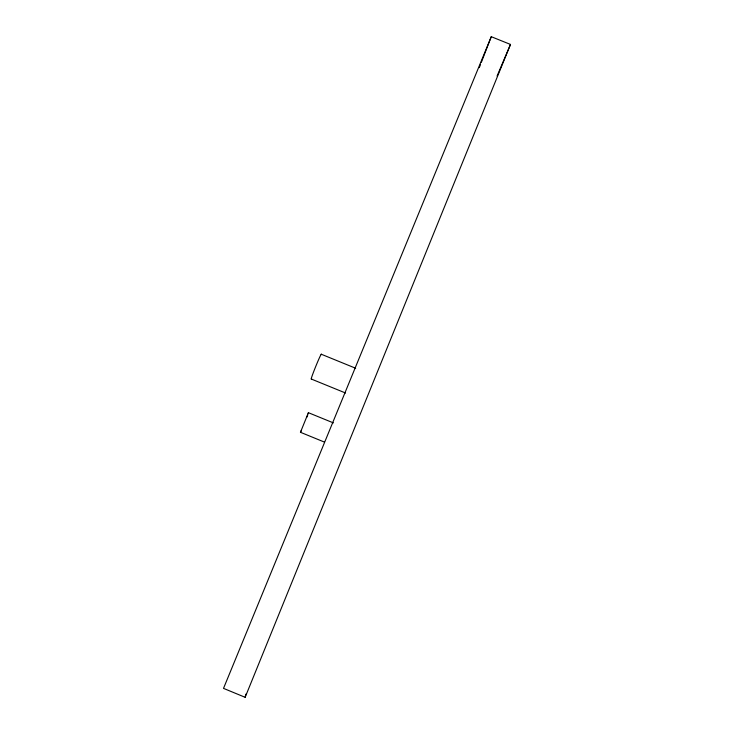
<?xml version="1.0" encoding="UTF-8"?>
<svg xmlns="http://www.w3.org/2000/svg" width="734" height="734" viewBox="0 0 734 734"><rect width="100%" height="100%" fill="white"/><g stroke="black" fill="none" stroke-linecap="round" stroke-linejoin="round"><path stroke-width="1.1" d="M245.138 697.3L510.488 44.435L491.266 36.7L223.512 688.373L245.138 697.3L245.872 694.098M308.188 413.71L308.408 412.692L333.364 422.885M306.968 417.05L307.684 415.132M479.302 67.62L480.541 64.418M481.366 62.289L491.266 36.7M497.074 76.052L510.488 44.435M301.325 430.601L300.454 432.289L324.345 442.061M308.408 412.692L300.454 432.289M321.29 354.238L355.651 368.248M311.253 379.019L345.558 393.02M311.611 378.505A13.377 0.55 -67.9 0 1 315.574 366.862A13.377 0.55 -67.9 0 1 321.29 354.641"/></g></svg>
